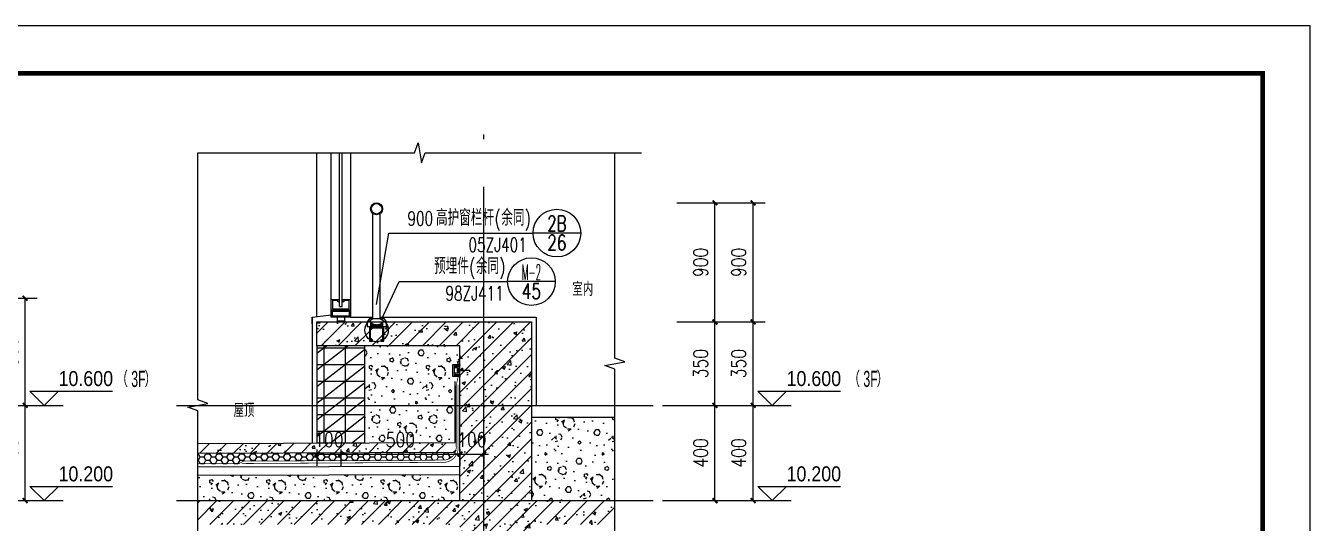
# Model space of a CAD drawing. Extents: x 718358 to 1668613, y -348838 to -159582.
# Drawn here: x 897117 to 902508, y -339047 to -336958 of the extents above; entities that cross this region are included whole.
import ezdxf
from ezdxf.enums import TextEntityAlignment as Align

# ---------------------------------------------------------------- set-up
doc = ezdxf.new("R2010")
doc.units = 0
doc.header["$LTSCALE"] = 1000
doc.linetypes.add('DASH', pattern=[0.35, 0.25, -0.1])
doc.linetypes.add('DOTE', pattern=[2.42, 2, -0.2, 0.02, -0.2])
for name, color, linetype in [('建-可见线', 7, 'Continuous'), ('建-图例填充', 251, 'Continuous'), ('建-图框', 4, 'Continuous'), ('建-墙体', 2, 'Continuous'), ('建-尺寸', 73, 'Continuous'), ('建-房间名', 7, 'Continuous'), ('建-柱子', 6, 'Continuous'), ('建-标高', 3, 'Continuous'), ('建-楼梯-护栏', 163, 'Continuous'), ('建-符号', 3, 'Continuous'), ('建-符号说明', 7, 'Continuous'), ('建-索引', 3, 'Continuous'), ('建-轮廓线', 7, 'Continuous'), ('建-轴标', 3, 'Continuous'), ('建-轴网', 14, 'DOTE'), ('建-门窗剖', 4, 'Continuous'), ('立面中线', 7, 'Continuous')]:
    doc.layers.add(name, color=color, linetype=linetype)
doc.styles.add('_TCH_DIM', font='gt单线西文.shx', dxfattribs={"width": 0.8, "bigfont": 'gt单线中文.shx'})
doc.styles.add('_TCH_LABEL', font='COMPLEX', dxfattribs={"bigfont": 'GBCBIG'})
doc.styles.add('_TCH_SPACE', font='gt单线西文.shx', dxfattribs={"width": 0.8, "height": 5, "bigfont": 'gt单线中文.shx'})
doc.styles.add('DIM_FONT', font='SIMPLEX.shx', dxfattribs={"width": 0.8, "bigfont": 'GBCBIG.shx'})
doc.dimstyles.new('DIMN20', dxfattribs={"dimscale": 0.2, "dimtxt": 300, "dimasz": 100, "dimexe": 250, "dimexo": 300, "dimgap": 150, "dimtad": 1, "dimdec": 0, "dimzin": 0, "dimdsep": 46, "dimtxsty": 'DIM_FONT', "dimblk": 'ARCHTICK', "dimcen": 0.09, "dimdle": 1, "dimclrt": 7, "dimazin": 2, "dimtfac": 1, "dimtdec": 0, "dimtix": 1, "dimtmove": 2, "dimatfit": 3, "dimldrblk": 'ARCHTICK', "dimfxl": 1, "dimtolj": 1, "dimtzin": 0, "dimarcsym": 0})

# ---------------------------------------------------------------- blocks, each defined once
blk = doc.blocks.new('A$C7DA27D25')
for p, q in [((25, 95), (25, 535)), ((55, 95), (55, 535)), ((10, 95), (0, 80)), ((0, 80), (0, 60)), ((0, 80), (80, 80)), ((80, 60), (0, 60)), ((10, 95), (70, 95)), ((15, 80), (15, 60)), ((15, 75), (15, 70)), ((15, 65), (15, 60)), ((20, 76.1), (20, 60)), ((25, 73.2), (25, 60)), ((30, 71.3), (30, 60)), ((35, 70.2), (35, 60)), ((40, 69.9), (40, 60)), ((45, 70.2), (45, 60)), ((50, 71.3), (50, 60)), ((55, 73.2), (55, 60)), ((60, 76.1), (60, 60)), ((65, 80), (65, 60)), ((65, 75), (65, 70)), ((65, 65), (65, 60)), ((70, 95), (80, 80)), ((80, 80), (80, 60))]:
    blk.add_line(p, q)
blk.add_lwpolyline([(57.5, 0), (70, 0), (70, 60), (10, 60), (10, 0), (22.5, 0), (22.5, 5), (15, 5), (15, 55), (65, 55), (65, 5), (57.5, 5)], close=True)
for radius in [25, 22]:
    blk.add_circle((40, 555), radius)
blk = doc.blocks.new('A$C1EB8728C')
at = {"ltscale": 0.0001}
for p in [(52.1, 27.8), (52.1, 24.2)]:
    blk.add_line(p, (0, 26), dxfattribs=at)
for p, q in [((71.6, 50), (41.7, 50)), ((41.7, 50), (41.7, 45)), ((41.7, 45), (66.6, 45)), ((41.7, 5), (41.7, 0)), ((66.6, 5), (41.7, 5)), ((41.7, 0), (71.6, 0)), ((42.1, 36.6), (42.1, 41.6)), ((42.1, 41.6), (63.8, 41.6)), ((42.3, 36.6), (42.1, 36.6)), ((42.1, 8), (42.1, 13)), ((42.1, 13), (42.3, 13)), ((63.8, 8), (42.1, 8)), ((45.3, 16), (45.3, 33.6)), ((50.3, 31.6), (50.3, 18)), ((52.1, 32.1), (53.8, 32.1)), ((52.1, 20), (52.1, 32.1)), ((53.8, 20), (52.1, 20)), ((53.8, 32.1), (53.8, 20)), ((63.8, 36.6), (55.3, 36.6)), ((55.3, 13), (63.8, 13)), ((63.8, 41.6), (63.8, 36.6)), ((63.8, 13), (63.8, 8)), ((66.6, 45), (66.6, 5)), ((71.6, 0), (71.6, 50))]:
    blk.add_line(p, q)
for centre, radius, start, end in [((42.3, 33.6), 3, 0, 90), ((42.3, 16), 3, 270, 0), ((55.3, 31.6), 5, 90, 180), ((55.3, 18), 5, 180, 270)]:
    blk.add_arc(centre, radius, start, end)
blk = doc.blocks.new('_ArchTick')
at = {"color": 0, "linetype": 'ByBlock', "const_width": 0.4}
blk.add_lwpolyline([(-0.5, -0.5), (0.5, 0.5)], dxfattribs=at)
blk = doc.blocks.new('*D2766')
at = {"layer": 'Defpoints', "color": 0, "transparency": 16777216}
for p in [(896734.9, -338101.4), (897114.9, -338101.4), (896734.9, -338551.4)]:
    blk.add_point(p, dxfattribs=at)
at = {"layer": '建-轴标', "color": 0, "lineweight": -2, "transparency": 16777216}
for p, q in [((896794.9, -338101.4), (897164.9, -338101.4)), ((897114.9, -338551.6), (897114.9, -338101.2)), ((896794.9, -338551.4), (897164.9, -338551.4))]:
    blk.add_line(p, q, dxfattribs=at)
at = {"layer": '建-轴标', "color": 0, "lineweight": -2, "transparency": 16777216, "xscale": 20, "yscale": 20, "zscale": 20}
for p, rotation in [((897114.9, -338101.4), 90), ((897114.9, -338551.4), 270)]:
    blk.add_blockref('_ArchTick', p, dxfattribs=dict(at, rotation=rotation))
at = {"layer": '建-轴标', "color": 7, "transparency": 16777216, "insert": (897054.9, -338326.4), "char_height": 60, "attachment_point": 5, "rotation": 90, "style": 'DIM_FONT'}
blk.add_mtext('\\A1;900', dxfattribs=at)
blk = doc.blocks.new('*D2767')
at = {"layer": 'Defpoints', "color": 0, "transparency": 16777216}
for p in [(896734.9, -338551.4), (897114.9, -338551.4), (896734.9, -338951.4)]:
    blk.add_point(p, dxfattribs=at)
at = {"layer": '建-轴标', "color": 0, "lineweight": -2, "transparency": 16777216}
for p, q in [((896794.9, -338551.4), (897164.9, -338551.4)), ((897114.9, -338951.6), (897114.9, -338551.2)), ((896794.9, -338951.4), (897164.9, -338951.4))]:
    blk.add_line(p, q, dxfattribs=at)
at = {"layer": '建-轴标', "color": 0, "lineweight": -2, "transparency": 16777216, "xscale": 20, "yscale": 20, "zscale": 20}
for p, rotation in [((897114.9, -338551.4), 90), ((897114.9, -338951.4), 270)]:
    blk.add_blockref('_ArchTick', p, dxfattribs=dict(at, rotation=rotation))
at = {"layer": '建-轴标', "color": 7, "transparency": 16777216, "insert": (897054.9, -338751.4), "char_height": 60, "attachment_point": 5, "rotation": 90, "style": 'DIM_FONT'}
blk.add_mtext('\\A1;400', dxfattribs=at)
blk = doc.blocks.new('*D2792')
at = {"layer": 'Defpoints', "color": 0, "transparency": 16777216}
for p in [(899789.7, -337701.4), (900169.7, -337701.4), (899789.7, -338201.4)]:
    blk.add_point(p, dxfattribs=at)
at = {"layer": '建-轴标', "color": 0, "lineweight": -2, "transparency": 16777216}
for p, q in [((899849.7, -337701.4), (900219.7, -337701.4)), ((900169.7, -338201.6), (900169.7, -337701.2)), ((899849.7, -338201.4), (900219.7, -338201.4))]:
    blk.add_line(p, q, dxfattribs=at)
at = {"layer": '建-轴标', "color": 0, "lineweight": -2, "transparency": 16777216, "xscale": 20, "yscale": 20, "zscale": 20}
for p, rotation in [((900169.7, -337701.4), 90), ((900169.7, -338201.4), 270)]:
    blk.add_blockref('_ArchTick', p, dxfattribs=dict(at, rotation=rotation))
at = {"layer": '建-轴标', "color": 7, "transparency": 16777216, "insert": (900109.7, -337951.4), "char_height": 60, "attachment_point": 5, "rotation": 90, "style": 'DIM_FONT'}
blk.add_mtext('\\A1;900', dxfattribs=at)
blk = doc.blocks.new('*D2793')
at = {"layer": 'Defpoints', "color": 0, "transparency": 16777216}
for p in [(899789.7, -338201.4), (900169.7, -338201.4), (899789.7, -338551.4)]:
    blk.add_point(p, dxfattribs=at)
at = {"layer": '建-轴标', "color": 0, "lineweight": -2, "transparency": 16777216}
for p, q in [((899849.7, -338201.4), (900219.7, -338201.4)), ((900169.7, -338551.6), (900169.7, -338201.2)), ((899849.7, -338551.4), (900219.7, -338551.4))]:
    blk.add_line(p, q, dxfattribs=at)
at = {"layer": '建-轴标', "color": 0, "lineweight": -2, "transparency": 16777216, "xscale": 20, "yscale": 20, "zscale": 20}
for p, rotation in [((900169.7, -338201.4), 90), ((900169.7, -338551.4), 270)]:
    blk.add_blockref('_ArchTick', p, dxfattribs=dict(at, rotation=rotation))
at = {"layer": '建-轴标', "color": 7, "transparency": 16777216, "insert": (900109.7, -338376.4), "char_height": 60, "attachment_point": 5, "rotation": 90, "style": 'DIM_FONT'}
blk.add_mtext('\\A1;350', dxfattribs=at)
blk = doc.blocks.new('*D2794')
at = {"layer": 'Defpoints', "color": 0, "transparency": 16777216}
for p in [(899789.7, -338551.4), (900169.7, -338551.4), (899789.7, -338951.4)]:
    blk.add_point(p, dxfattribs=at)
at = {"layer": '建-轴标', "color": 0, "lineweight": -2, "transparency": 16777216}
for p, q in [((899849.7, -338551.4), (900219.7, -338551.4)), ((900169.7, -338951.6), (900169.7, -338551.2)), ((899849.7, -338951.4), (900219.7, -338951.4))]:
    blk.add_line(p, q, dxfattribs=at)
at = {"layer": '建-轴标', "color": 0, "lineweight": -2, "transparency": 16777216, "xscale": 20, "yscale": 20, "zscale": 20}
for p, rotation in [((900169.7, -338551.4), 90), ((900169.7, -338951.4), 270)]:
    blk.add_blockref('_ArchTick', p, dxfattribs=dict(at, rotation=rotation))
at = {"layer": '建-轴标', "color": 7, "transparency": 16777216, "insert": (900109.7, -338751.4), "char_height": 60, "attachment_point": 5, "rotation": 90, "style": 'DIM_FONT'}
blk.add_mtext('\\A1;400', dxfattribs=at)
blk = doc.blocks.new('*D2795')
at = {"layer": 'Defpoints', "color": 0, "transparency": 16777216}
for p in [(899789.7, -337701.4), (900009.7, -337701.4), (899789.7, -338201.4)]:
    blk.add_point(p, dxfattribs=at)
at = {"layer": '建-尺寸', "color": 0, "lineweight": -2, "transparency": 16777216}
for p, q in [((899849.7, -337701.4), (900059.7, -337701.4)), ((900009.7, -338201.6), (900009.7, -337701.2)), ((899849.7, -338201.4), (900059.7, -338201.4))]:
    blk.add_line(p, q, dxfattribs=at)
at = {"layer": '建-尺寸', "color": 0, "lineweight": -2, "transparency": 16777216, "xscale": 20, "yscale": 20, "zscale": 20}
for p, rotation in [((900009.7, -337701.4), 90), ((900009.7, -338201.4), 270)]:
    blk.add_blockref('_ArchTick', p, dxfattribs=dict(at, rotation=rotation))
at = {"layer": '建-尺寸', "color": 7, "transparency": 16777216, "insert": (899949.7, -337951.4), "char_height": 60, "attachment_point": 5, "rotation": 90, "style": 'DIM_FONT'}
blk.add_mtext('\\A1;900', dxfattribs=at)
blk = doc.blocks.new('*D2796')
at = {"layer": 'Defpoints', "color": 0, "transparency": 16777216}
for p in [(899789.7, -338201.4), (900009.7, -338201.4), (899789.7, -338551.4)]:
    blk.add_point(p, dxfattribs=at)
at = {"layer": '建-尺寸', "color": 0, "lineweight": -2, "transparency": 16777216}
for p, q in [((899849.7, -338201.4), (900059.7, -338201.4)), ((900009.7, -338551.6), (900009.7, -338201.2)), ((899849.7, -338551.4), (900059.7, -338551.4))]:
    blk.add_line(p, q, dxfattribs=at)
at = {"layer": '建-尺寸', "color": 0, "lineweight": -2, "transparency": 16777216, "xscale": 20, "yscale": 20, "zscale": 20}
for p, rotation in [((900009.7, -338201.4), 90), ((900009.7, -338551.4), 270)]:
    blk.add_blockref('_ArchTick', p, dxfattribs=dict(at, rotation=rotation))
at = {"layer": '建-尺寸', "color": 7, "transparency": 16777216, "insert": (899949.7, -338376.4), "char_height": 60, "attachment_point": 5, "rotation": 90, "style": 'DIM_FONT'}
blk.add_mtext('\\A1;350', dxfattribs=at)
blk = doc.blocks.new('*D2797')
at = {"layer": 'Defpoints', "color": 0, "transparency": 16777216}
for p in [(899789.7, -338551.4), (900009.7, -338551.4), (899789.7, -338951.4)]:
    blk.add_point(p, dxfattribs=at)
at = {"layer": '建-尺寸', "color": 0, "lineweight": -2, "transparency": 16777216}
for p, q in [((899849.7, -338551.4), (900059.7, -338551.4)), ((900009.7, -338951.6), (900009.7, -338551.2)), ((899849.7, -338951.4), (900059.7, -338951.4))]:
    blk.add_line(p, q, dxfattribs=at)
at = {"layer": '建-尺寸', "color": 0, "lineweight": -2, "transparency": 16777216, "xscale": 20, "yscale": 20, "zscale": 20}
for p, rotation in [((900009.7, -338551.4), 90), ((900009.7, -338951.4), 270)]:
    blk.add_blockref('_ArchTick', p, dxfattribs=dict(at, rotation=rotation))
at = {"layer": '建-尺寸', "color": 7, "transparency": 16777216, "insert": (899949.7, -338751.4), "char_height": 60, "attachment_point": 5, "rotation": 90, "style": 'DIM_FONT'}
blk.add_mtext('\\A1;400', dxfattribs=at)
blk = doc.blocks.new('*D2947')
at = {"layer": 'Defpoints', "color": 0, "transparency": 16777216}
for p in [(898339.7, -338676.5), (898439.7, -338676.5), (898439.7, -338755.8)]:
    blk.add_point(p, dxfattribs=at)
at = {"layer": '建-尺寸', "color": 0, "lineweight": -2, "transparency": 16777216}
for p, q in [((898339.7, -338736.5), (898339.7, -338805.8)), ((898439.7, -338736.5), (898439.7, -338805.8)), ((898339.7, -338755.8), (898319.7, -338755.8)), ((898339.7, -338755.8), (898439.7, -338755.8)), ((898439.7, -338755.8), (898459.7, -338755.8))]:
    blk.add_line(p, q, dxfattribs=at)
at = {"layer": '建-尺寸', "color": 0, "lineweight": -2, "transparency": 16777216, "xscale": 20, "yscale": 20, "zscale": 20}
blk.add_blockref('_ArchTick', (898339.7, -338755.8), dxfattribs=at)
at = {"layer": '建-尺寸', "color": 0, "lineweight": -2, "transparency": 16777216, "xscale": 20, "yscale": 20, "zscale": 20, "rotation": 180}
blk.add_blockref('_ArchTick', (898439.7, -338755.8), dxfattribs=at)
at = {"layer": '建-尺寸', "color": 7, "transparency": 16777216, "insert": (898389.7, -338695.8), "char_height": 60, "attachment_point": 5, "style": 'DIM_FONT'}
blk.add_mtext('\\A1;100', dxfattribs=at)
blk = doc.blocks.new('*D2948')
at = {"layer": 'Defpoints', "color": 0, "transparency": 16777216}
for p in [(898439.7, -338676.5), (898939.7, -338676.5), (898939.7, -338755.8)]:
    blk.add_point(p, dxfattribs=at)
at = {"layer": '建-尺寸', "color": 0, "lineweight": -2, "transparency": 16777216}
for p, q in [((898439.7, -338736.5), (898439.7, -338805.8)), ((898939.7, -338736.5), (898939.7, -338805.8)), ((898439.5, -338755.8), (898939.9, -338755.8))]:
    blk.add_line(p, q, dxfattribs=at)
at = {"layer": '建-尺寸', "color": 0, "lineweight": -2, "transparency": 16777216, "xscale": 20, "yscale": 20, "zscale": 20, "rotation": 180}
blk.add_blockref('_ArchTick', (898439.7, -338755.8), dxfattribs=at)
at = {"layer": '建-尺寸', "color": 0, "lineweight": -2, "transparency": 16777216, "xscale": 20, "yscale": 20, "zscale": 20}
blk.add_blockref('_ArchTick', (898939.7, -338755.8), dxfattribs=at)
at = {"layer": '建-尺寸', "color": 7, "transparency": 16777216, "insert": (898689.7, -338695.8), "char_height": 60, "attachment_point": 5, "style": 'DIM_FONT'}
blk.add_mtext('\\A1;500', dxfattribs=at)
blk = doc.blocks.new('*D2949')
at = {"layer": 'Defpoints', "color": 0, "transparency": 16777216}
for p in [(898939.7, -338676.5), (899039.7, -338676.5), (899039.7, -338755.8)]:
    blk.add_point(p, dxfattribs=at)
at = {"layer": '建-尺寸', "color": 0, "lineweight": -2, "transparency": 16777216}
for p, q in [((898939.7, -338736.5), (898939.7, -338805.8)), ((899039.7, -338736.5), (899039.7, -338805.8)), ((898939.7, -338755.8), (898919.7, -338755.8)), ((898939.7, -338755.8), (899039.7, -338755.8)), ((899039.7, -338755.8), (899059.7, -338755.8))]:
    blk.add_line(p, q, dxfattribs=at)
at = {"layer": '建-尺寸', "color": 0, "lineweight": -2, "transparency": 16777216, "xscale": 20, "yscale": 20, "zscale": 20}
blk.add_blockref('_ArchTick', (898939.7, -338755.8), dxfattribs=at)
at = {"layer": '建-尺寸', "color": 0, "lineweight": -2, "transparency": 16777216, "xscale": 20, "yscale": 20, "zscale": 20, "rotation": 180}
blk.add_blockref('_ArchTick', (899039.7, -338755.8), dxfattribs=at)
at = {"layer": '建-尺寸', "color": 7, "transparency": 16777216, "insert": (898989.7, -338695.8), "char_height": 60, "attachment_point": 5, "style": 'DIM_FONT'}
blk.add_mtext('\\A1;100', dxfattribs=at)

msp = doc.modelspace()

# ---------------------------------------------------------------- hatches: boundary and pattern name
at = {"layer": '建-图例填充'}
h = msp.add_hatch(dxfattribs=at)
h.set_pattern_fill('钢筋混凝土', color=256, scale=20, style=0)
h.set_pattern_definition([(45, (0, 0), (-35.355339, 35.355339), []), (50, (0, 0), (143.452037, -12.550427), [15, -165]), (355, (0, 0), (-27.750267, 150.438427), [12, -132]), (100.4514, (11.95, -1.05), (115.701876, 137.887908), [12.748038, -140.228422]), (46.1842, (0, 40), (213.44821, -33.103803), [22.5, -247.5]), (96.6356, (17.79, 37.24), (186.93254, 194.823574), [19.12206, -210.3426]), (351.1842, (0, 40), (186.93239, 194.82372), [18, -198]), (21, (20, 30), (119.38141, -80.523778), [15, -165]), (326, (20, 30), (48.663066, 145.03001), [12, -132]), (71.4514, (29.95, 23.29), (168.044526, 64.5061), [12.748038, -140.228422]), (37.5, (0, 0), (2.431971, 66.5787708), [0, -130.4, 0, -134, 0, -132.5]), (7.5, (0, 0), (52.6139075, 78.8823424), [0, -76.4, 0, -127.4, 0, -50.5]), (327.5, (-44.6, 0), (106.7644872, -4.5109743), [0, -50, 0, -156, 0, -207]), (317.5, (-64.6, 0), (116.637234, 20.0209965), [0, -65, 0, -103.6, 0, -147])])
h.paths.add_polyline_path([(899239.7, -338201.4), (898629.7, -338201.4), (898629.7, -338221.4), (898619.7, -338221.4), (898619.7, -338281.4), (898607.2, -338281.4), (898607.2, -338276.4), (898614.7, -338276.4), (898614.7, -338226.4), (898564.7, -338226.4), (898564.7, -338276.4), (898572.2, -338276.4), (898572.2, -338281.4), (898559.7, -338281.4), (898559.7, -338221.4), (898549.7, -338221.4), (898549.7, -338201.4), (898539.7, -338201.4), (898339.7, -338201.4), (898339.7, -338260.6), (898381.4, -338262), (898339.7, -338263.5), (898339.7, -338301.4), (898439.7, -338301.4), (898939.7, -338301.4), (898939.7, -338951.4), (897839.7, -338951.4), (897839.7, -339051.4), (898939.7, -339051.4), (898939.7, -339551.4), (899239.7, -339551.4), (899239.7, -339051.4), (899589.7, -339051.4), (899589.7, -338951.4), (899239.7, -338951.4)])
h = msp.add_hatch(dxfattribs=at)
h.set_pattern_fill('空心砖', color=256, scale=20, style=0)
h.set_pattern_definition([(0, (0, 0), (0, 70), []), (37.875, (80, 0), (-33.9230555, 43.6153314), []), (90, (80, 0), (-90, 6e-15), [])])
h.paths.add_polyline_path([(898539.7, -338551.4), (898539.7, -338301.4), (898339.7, -338301.4), (898339.7, -338551.4)])
h.paths.add_polyline_path([(898339.7, -338551.4), (898339.7, -338709.6), (898431.7, -338709.6), (898539.7, -338709.3), (898539.7, -338551.4)])
h = msp.add_hatch(dxfattribs=at)
h.set_pattern_fill('加气混凝土', color=256, scale=20, style=0)
h.set_pattern_definition([(0, (70.8, -73.2), (120, 240), [0, -240]), (0, (-69.6, -105.6), (120, 240), [0, -240]), (0, (8.4, -108), (120, 240), [0, -240]), (0, (93.6, -37.2), (120, 240), [0, -240]), (0, (-6, -120), (120, 240), [0, -240]), (0, (117.6, 114), (120, 240), [0, -240]), (0, (44.4, 94.8), (120, 240), [0, -240]), (0, (82.8, 64.8), (120, 240), [0, -240]), (0, (-112.8, 60), (120, 240), [0, -240]), (0, (4.8, 49.2), (120, 240), [0, -240]), (0, (-40.8, -12), (120, 240), [0, -240]), (0, (-38.4, -102), (120, 240), [0, -240]), (0, (51.6, -111.6), (120, 240), [0, -240]), (0, (117.6, -6), (120, 240), [0, -240]), (0, (-106.8, -43.2), (120, 240), [0, -240]), (0, (-86.4, -2.4), (120, 240), [0, -240]), (0, (7.2, -19.2), (120, 240), [0, -240]), (0, (-26.4, -54), (120, 240), [0, -240]), (0, (-45.6, 25.2), (120, 240), [0, -240]), (0, (-15.6, 115.2), (120, 240), [0, -240]), (0, (-97.2, -93.6), (120, 240), [0, -240]), (0, (34.8, 66), (120, 240), [0, -240]), (0, (-76.8, 69.6), (120, 240), [0, -240]), (0, (-96, 100.8), (120, 240), [0, -240]), (130.601294, (102.857, 38.857), (-599.99999337, 720.00000315), [10.53662, -4414.8444]), (18.434949, (85.714, 43.43), (599.9999978, 239.9999982), [10.842096, -1507.05116]), (90, (85.71, 33.14), (120, 240), [10.285714, -469.71426]), (161.565051, (96, 29.714), (-600.000003, 239.9999821), [10.842096, -1507.05116]), (53.1301023, (96, 29.714), (120.0000002, 240), [11.42857, -1188.5714]), (135, (105.14, -92.57), (-120.0000145, 239.999984), [9.697464, -669.12504]), (45, (91.43, -92.57), (119.999999, 239.999999), [9.697464, -669.12504]), (135, (98.286, -99.43), (-120.0000145, 239.999984), [9.697464, -669.12504]), (45, (98.286, -99.43), (119.999999, 239.999999), [9.697464, -669.12504]), (116.56505, (-10.29, 68.57), (-2e-05, 479.999987), [12.77753, -255.5506]), (180, (-16, 80), (-120, 240), [13.714286, -226.2857]), (63.43495, (-35.43, 68.57), (1e-06, 480), [12.77753, -255.5506]), (116.56505, (-29.71, 57.14), (-2e-05, 479.999987), [12.77753, -255.5506]), (0, (-29.71, 57.14), (120, 240), [13.714286, -226.2857]), (63.43495, (-16, 57.14), (1e-06, 480), [12.77753, -255.5506]), (107.102728, (80, -12.571), (-359.99998624, 1200.00000194), [15.54454, -6513.161]), (143.972626, (75.429, 2.286), (-2279.9999711, 1679.9999981), [15.54454, -3248.808]), (180, (62.86, 11.43), (-120, 240), [14.85714, -225.14284]), (36.0273733, (35.429, 2.286), (2279.99998315, 1679.9999819), [15.54454, -3248.808]), (71.565051, (30.857, -11.43), (360.0000018, 1199.999998), [14.456126, -1503.43712]), (107.102728, (35.429, -26.286), (-359.99998624, 1200.00000194), [15.54454, -6513.161]), (143.972626, (48, -35.429), (-2279.9999711, 1679.9999981), [15.54454, -3248.808]), (0, (48, -35.43), (120, 240), [14.85714, -225.14284]), (36.0273733, (62.857, -35.429), (2279.99998315, 1679.9999819), [15.54454, -3248.808]), (71.565051, (75.43, -26.286), (360.0000018, 1199.999998), [14.456126, -1503.43712]), (150.255118, (82.286, 99.43), (-360.00000085, 239.999997), [9.21401, -1925.72784]), (90, (74.29, 94.86), (120, 240), [9.14286, -470.8571]), (29.7448813, (74.286, 94.857), (360.0000002, 239.9999989), [9.21401, -1925.72784]), (116.56505, (26.29, -70.86), (-2e-05, 479.999987), [12.77753, -255.5506]), (168.690067, (20.571, -59.429), (-1080.0000008, 239.999994), [11.6549, -2435.8742]), (41.1859251, (0, -65.143), (2999.99998182, 2639.99997692), [12.14874, -5090.3208]), (90, (0, -76.57), (120, 240), [11.42857, -468.5714]), (138.814074, (9.143, -84.571), (-2999.99994668, 2640.00001681), [12.14874, -5090.3208]), (16.6992442, (9.143, -84.571), (3959.9999702, 1199.99998743), [11.93178, -4999.415]), (60.9453959, (20.571, -81.143), (119.99999968, 239.99999788), [11.766434, -4930.1358]), (109.983106, (-74.286, 29.714), (-600.00000226, 1679.99999555), [13.3768, -5604.879]), (155.556045, (-78.857, 42.286), (-1560.00000595, 719.99998504), [13.809194, -5786.0526]), (24.4439547, (-104, 42.286), (1560.00000078, 719.99999654), [13.809194, -5786.0526]), (70.0168934, (-108.571, 29.714), (600.00000181, 1679.99999583), [13.3768, -5604.879]), (109.983106, (-104, 17.143), (-600.00000226, 1679.99999555), [13.3768, -5604.879]), (160.016893, (-91.429, 12.571), (-600.00000035, 239.99998907), [13.3768, -2795.751]), (19.9831065, (-91.429, 12.571), (599.9999967, 239.9999996), [13.3768, -2795.751]), (70.0168934, (-78.857, 17.143), (600.00000181, 1679.99999583), [13.3768, -5604.879]), (122.005383, (14.857, 8), (-120.0000161, 239.99998775), [10.78169, -2253.3736]), (18.434949, (-1.143, 13.714), (599.9999978, 239.9999982), [10.842096, -1507.05116]), (90, (-1.14, 3.43), (120, 240), [10.285714, -469.71426]), (161.565051, (9.143, 0), (-600.000003, 239.9999821), [10.842096, -1507.05116]), (54.4623222, (9.143, 0), (839.99999878, 1199.9999982), [9.83123, -4119.2846]), (116.56505, (-54.86, -50.29), (-2e-05, 479.999987), [12.77753, -255.5506]), (180, (-60.57, -38.86), (-120, 240), [12.57143, -227.42856]), (59.0362434, (-80, -50.286), (120.0000004, 239.99999884), [13.32789, -2785.5288]), (120.963756, (-73.143, -61.714), (-120.0000164, 239.999989), [13.32789, -2785.5288]), (0, (-73.14, -61.71), (120, 240), [12.57143, -227.42856]), (63.43495, (-60.57, -61.71), (1e-06, 480), [12.77753, -255.5506])])
h.paths.add_polyline_path([(898923.7, -338551.4), (898923.7, -338469), (898931.7, -338432.5), (898931.7, -338429.6), (898909.8, -338429.6), (898909.8, -338379.6), (898939.7, -338379.6), (898939.7, -338301.4), (898539.7, -338301.4), (898539.7, -338551.4)])
h.paths.add_polyline_path([(898919.7, -338708), (898919.7, -338551.4), (898539.7, -338551.4), (898539.7, -338709.3)])
h = msp.add_hatch(dxfattribs=at)
h.set_pattern_fill('钢筋混凝土', color=256, scale=20, style=0)
h.set_pattern_definition([(45, (5810.22, 3e-09), (-35.355339, 35.355339), []), (50, (5810.22, 3e-09), (143.452037, -12.550427), [15, -165]), (355, (5810.22, 3e-09), (-27.750267, 150.438427), [12, -132]), (100.4514, (5822.18, -1.05), (115.701876, 137.887908), [12.748038, -140.228422]), (46.1842, (5810.22, 40), (213.44821, -33.103803), [22.5, -247.5]), (96.6356, (5828, 37.24), (186.93254, 194.823574), [19.12206, -210.3426]), (351.1842, (5810.22, 40), (186.93239, 194.82372), [18, -198]), (21, (5830.22, 30), (119.38141, -80.523778), [15, -165]), (326, (5830.22, 30), (48.663066, 145.03001), [12, -132]), (71.4514, (5840.17, 23.29), (168.044526, 64.5061), [12.748038, -140.228422]), (37.5, (5810.22, 3e-09), (2.431971, 66.5787708), [0, -130.4, 0, -134, 0, -132.5]), (7.5, (5810.22, 3e-09), (52.6139075, 78.8823424), [0, -76.4, 0, -127.4, 0, -50.5]), (327.5, (5765.62, 3e-09), (106.7644872, -4.5109743), [0, -50, 0, -156, 0, -207]), (317.5, (5745.62, 3e-09), (116.637234, 20.0209965), [0, -65, 0, -103.6, 0, -147])])
h.paths.add_polyline_path([(897831.7, -338711.6), (897831.7, -338751.6), (898920.1, -338748.1, 0.122557), (898923.7, -338722.5), (898923.7, -338577.5), (898927.7, -338559.6), (898919.7, -338559.6), (898919.7, -338708), (898531.7, -338709.3), (898531.7, -338709.6), (898431.7, -338709.6)])
h = msp.add_hatch(dxfattribs=at)
h.set_pattern_fill('加气混凝土', color=256, scale=20, style=0)
h.set_pattern_definition([(0, (-37426.8, 45551.61), (120, 240), [0, -240]), (0, (-37567.2, 45519.21), (120, 240), [0, -240]), (0, (-37489.2, 45516.81), (120, 240), [0, -240]), (0, (-37404, 45587.61), (120, 240), [0, -240]), (0, (-37503.6, 45504.81), (120, 240), [0, -240]), (0, (-37380, 45738.81), (120, 240), [0, -240]), (0, (-37453.2, 45719.61), (120, 240), [0, -240]), (0, (-37414.8, 45689.61), (120, 240), [0, -240]), (0, (-37610.4, 45684.81), (120, 240), [0, -240]), (0, (-37492.8, 45674.01), (120, 240), [0, -240]), (0, (-37538.4, 45612.81), (120, 240), [0, -240]), (0, (-37536, 45522.81), (120, 240), [0, -240]), (0, (-37446, 45513.21), (120, 240), [0, -240]), (0, (-37380, 45618.81), (120, 240), [0, -240]), (0, (-37604.4, 45581.61), (120, 240), [0, -240]), (0, (-37584, 45622.41), (120, 240), [0, -240]), (0, (-37490.4, 45605.61), (120, 240), [0, -240]), (0, (-37524, 45570.81), (120, 240), [0, -240]), (0, (-37543.2, 45650.01), (120, 240), [0, -240]), (0, (-37513.2, 45740.01), (120, 240), [0, -240]), (0, (-37594.8, 45531.21), (120, 240), [0, -240]), (0, (-37462.8, 45690.81), (120, 240), [0, -240]), (0, (-37574.4, 45694.41), (120, 240), [0, -240]), (0, (-37593.6, 45725.61), (120, 240), [0, -240]), (130.601294, (-37394.753, 45663.671), (-599.99999337, 720.00000315), [10.53662, -4414.8444]), (18.434949, (-37411.896, 45668.242), (599.9999978, 239.9999982), [10.842096, -1507.05116]), (90, (-37411.9, 45657.96), (120, 240), [10.285714, -469.71426]), (161.565051, (-37401.61, 45654.53), (-600.000003, 239.9999821), [10.842096, -1507.05116]), (53.1301023, (-37401.61, 45654.53), (120.0000002, 240), [11.42857, -1188.5714]), (135, (-37392.47, 45532.24), (-120.0000145, 239.999984), [9.697464, -669.12504]), (45, (-37406.18, 45532.24), (119.999999, 239.999999), [9.697464, -669.12504]), (135, (-37399.325, 45525.385), (-120.0000145, 239.999984), [9.697464, -669.12504]), (45, (-37399.325, 45525.385), (119.999999, 239.999999), [9.697464, -669.12504]), (116.56505, (-37507.9, 45693.39), (-2e-05, 479.999987), [12.77753, -255.5506]), (180, (-37513.6, 45704.81), (-120, 240), [13.714286, -226.2857]), (63.43495, (-37533.04, 45693.39), (1e-06, 479.999998), [12.77753, -255.5506]), (116.56505, (-37527.32, 45681.96), (-2e-05, 479.999987), [12.77753, -255.5506]), (0, (-37527.32, 45681.96), (120, 240), [13.714286, -226.2857]), (63.43495, (-37513.6, 45681.96), (1e-06, 479.999998), [12.77753, -255.5506]), (107.102728, (-37417.61, 45612.2425), (-359.99998624, 1200.000001936), [15.54454, -6513.161]), (143.972626, (-37422.182, 45627.1), (-2279.9999711, 1679.9999981), [15.54454, -3248.808]), (180, (-37434.75, 45636.24), (-120, 240), [14.85714, -225.14284]), (36.0273733, (-37462.182, 45627.1), (2279.99998315, 1679.9999819), [15.54454, -3248.808]), (71.565051, (-37466.753, 45613.385), (360.0000018, 1199.999998), [14.456126, -1503.43712]), (107.102728, (-37462.182, 45598.528), (-359.99998624, 1200.000001936), [15.54454, -6513.161]), (143.972626, (-37449.61, 45589.385), (-2279.9999711, 1679.9999981), [15.54454, -3248.808]), (0, (-37449.6, 45589.39), (120, 240), [14.85714, -225.14284]), (36.0273733, (-37434.753, 45589.385), (2279.99998315, 1679.9999819), [15.54454, -3248.808]), (71.565051, (-37422.18, 45598.53), (360.0000018, 1199.999998), [14.456126, -1503.43712]), (150.255118, (-37415.325, 45724.242), (-360.00000085, 239.999997), [9.21401, -1925.72784]), (90, (-37423.32, 45719.67), (120, 240), [9.14286, -470.8571]), (29.7448813, (-37423.325, 45719.67), (360.0000002, 239.9999989), [9.21401, -1925.72784]), (116.56505, (-37471.32, 45553.96), (-2e-05, 479.999987), [12.77753, -255.5506]), (168.690067, (-37477.04, 45565.385), (-1080.0000008, 239.999994), [11.6549, -2435.8742]), (41.1859251, (-37497.61, 45559.671), (2999.99998182, 2639.99997692), [12.14874, -5090.3208]), (90, (-37497.61, 45548.24), (120, 240), [11.42857, -468.5714]), (138.814074, (-37488.468, 45540.242), (-2999.99994668, 2640.00001681), [12.14874, -5090.3208]), (16.6992442, (-37488.468, 45540.242), (3959.99997021, 1199.99998743), [11.93178, -4999.415]), (60.9453959, (-37477.039, 45543.671), (119.99999968, 239.99999788), [11.766434, -4930.1358]), (109.983106, (-37571.896, 45654.528), (-600.00000226, 1679.99999555), [13.3768, -5604.879]), (155.556045, (-37576.468, 45667.1), (-1560.00000595, 719.99998504), [13.809194, -5786.0526]), (24.4439547, (-37601.61, 45667.1), (1560.00000078, 719.99999654), [13.809194, -5786.0526]), (70.0168934, (-37606.182, 45654.528), (600.00000181, 1679.99999583), [13.3768, -5604.879]), (109.983106, (-37601.61, 45641.957), (-600.00000226, 1679.99999555), [13.3768, -5604.879]), (160.016893, (-37589.039, 45637.385), (-600.00000035, 239.99998907), [13.3768, -2795.751]), (19.9831065, (-37589.039, 45637.385), (599.9999967, 239.9999996), [13.3768, -2795.751]), (70.0168934, (-37576.468, 45641.957), (600.00000181, 1679.99999583), [13.3768, -5604.879]), (122.005383, (-37482.753, 45632.814), (-120.0000161, 239.99998775), [10.78169, -2253.3736]), (18.434949, (-37498.753, 45638.53), (599.9999978, 239.9999982), [10.842096, -1507.05116]), (90, (-37498.75, 45628.24), (120, 240), [10.285714, -469.71426]), (161.565051, (-37488.468, 45624.814), (-600.000003, 239.9999821), [10.842096, -1507.05116]), (54.4623222, (-37488.468, 45624.814), (839.99999878, 1199.9999982), [9.83123, -4119.2846]), (116.56505, (-37552.47, 45574.53), (-2e-05, 479.999987), [12.77753, -255.5506]), (180, (-37558.18, 45585.96), (-120, 240), [12.57143, -227.42856]), (59.0362434, (-37577.61, 45574.528), (120.0000004, 239.99999884), [13.32789, -2785.5288]), (120.963756, (-37570.753, 45563.1), (-120.0000164, 239.99998898), [13.32789, -2785.5288]), (0, (-37570.75, 45563.1), (120, 240), [12.57143, -227.42856]), (63.43495, (-37558.18, 45563.1), (1e-06, 479.999998), [12.77753, -255.5506])])
h.paths.add_polyline_path([(899239.7, -338601.4), (899239.7, -338951.4), (899589.7, -338951.4), (899589.7, -338601.4)])
h = msp.add_hatch(dxfattribs=at)
h.set_pattern_fill('HONEY', color=256, scale=10, style=0)
h.set_pattern_definition([(0, (5810.222, 3e-09), (23.8125, 13.74815), [15.875, -31.75]), (120, (5810.222, 3e-09), (-23.81249716, 13.74815493), [15.875, -31.75]), (60, (5810.222, 3e-09), (2.84e-06, 27.49630493), [-31.75, 15.875])])
edge = h.paths.add_edge_path()
edge.add_line((897839.7, -338751.6), (897839.7, -338796.8))
edge.add_line((897839.7, -338796.8), (898011.9, -338796))
edge.add_line((898011.9, -338796), (898031.8, -338785.5))
edge.add_line((898031.8, -338785.5), (898874.9, -338781.2))
edge.add_arc((898870.7, -338728.1), 53.3, 274.5912, 337.9726)
edge.add_line((898920.1, -338748.1), (897839.7, -338751.6))
h = msp.add_hatch(dxfattribs=at)
h.set_pattern_fill('加气混凝土', color=256, scale=20, style=0)
h.set_pattern_definition([(0, (5881.02, -73.2), (120, 240), [0, -240]), (0, (5740.62, -105.6), (120, 240), [0, -240]), (0, (5818.62, -108), (120, 240), [0, -240]), (0, (5903.82, -37.2), (120, 240), [0, -240]), (0, (5804.22, -120), (120, 240), [0, -240]), (0, (5927.82, 114), (120, 240), [0, -240]), (0, (5854.62, 94.8), (120, 240), [0, -240]), (0, (5893.02, 64.8), (120, 240), [0, -240]), (0, (5697.42, 60), (120, 240), [0, -240]), (0, (5815.02, 49.2), (120, 240), [0, -240]), (0, (5769.42, -12), (120, 240), [0, -240]), (0, (5771.82, -102), (120, 240), [0, -240]), (0, (5861.82, -111.6), (120, 240), [0, -240]), (0, (5927.82, -6), (120, 240), [0, -240]), (0, (5703.42, -43.2), (120, 240), [0, -240]), (0, (5723.82, -2.4), (120, 240), [0, -240]), (0, (5817.42, -19.2), (120, 240), [0, -240]), (0, (5783.82, -54), (120, 240), [0, -240]), (0, (5764.62, 25.2), (120, 240), [0, -240]), (0, (5794.62, 115.2), (120, 240), [0, -240]), (0, (5713.02, -93.6), (120, 240), [0, -240]), (0, (5845.02, 66), (120, 240), [0, -240]), (0, (5733.42, 69.6), (120, 240), [0, -240]), (0, (5714.22, 100.8), (120, 240), [0, -240]), (130.601294, (5913.079, 38.857), (-599.99999337, 720.00000315), [10.53662, -4414.8444]), (18.434949, (5895.936, 43.43), (599.9999978, 239.9999982), [10.842096, -1507.05116]), (90, (5895.94, 33.14), (120, 240), [10.285714, -469.71426]), (161.565051, (5906.222, 29.714), (-600.000003, 239.9999821), [10.842096, -1507.05116]), (53.1301023, (5906.22, 29.714), (120.0000002, 240), [11.42857, -1188.5714]), (135, (5915.365, -92.57), (-120.0000145, 239.999984), [9.697464, -669.12504]), (45, (5901.65, -92.57), (119.999999, 239.999999), [9.697464, -669.12504]), (135, (5908.51, -99.43), (-120.0000145, 239.999984), [9.697464, -669.12504]), (45, (5908.51, -99.43), (119.999999, 239.999999), [9.697464, -669.12504]), (116.56505, (5799.94, 68.57), (-2e-05, 479.999987), [12.77753, -255.5506]), (180, (5794.22, 80), (-120, 240), [13.714286, -226.2857]), (63.43495, (5774.8, 68.57), (1e-06, 480), [12.77753, -255.5506]), (116.56505, (5780.5, 57.14), (-2e-05, 479.999987), [12.77753, -255.5506]), (0, (5780.5, 57.14), (120, 240), [13.714286, -226.2857]), (63.43495, (5794.22, 57.14), (1e-06, 480), [12.77753, -255.5506]), (107.102728, (5890.222, -12.571), (-359.99998624, 1200.00000194), [15.54454, -6513.161]), (143.972626, (5885.65, 2.286), (-2279.9999711, 1679.9999981), [15.54454, -3248.808]), (180, (5873.08, 11.43), (-120, 240), [14.85714, -225.14284]), (36.0273733, (5845.65, 2.286), (2279.99998315, 1679.9999819), [15.54454, -3248.808]), (71.565051, (5841.08, -11.43), (360.0000018, 1199.999998), [14.456126, -1503.43712]), (107.102728, (5845.651, -26.286), (-359.99998624, 1200.00000194), [15.54454, -6513.161]), (143.972626, (5858.222, -35.429), (-2279.9999711, 1679.9999981), [15.54454, -3248.808]), (0, (5858.22, -35.43), (120, 240), [14.85714, -225.14284]), (36.0273733, (5873.08, -35.429), (2279.99998315, 1679.9999819), [15.54454, -3248.808]), (71.565051, (5885.65, -26.286), (360.0000018, 1199.999998), [14.456126, -1503.43712]), (150.255118, (5892.508, 99.43), (-360.00000085, 239.999997), [9.21401, -1925.72784]), (90, (5884.51, 94.86), (120, 240), [9.14286, -470.8571]), (29.7448813, (5884.508, 94.857), (360.0000002, 239.9999989), [9.21401, -1925.72784]), (116.56505, (5836.5, -70.86), (-2e-05, 479.999987), [12.77753, -255.5506]), (168.690067, (5830.794, -59.429), (-1080.0000008, 239.999994), [11.6549, -2435.8742]), (41.1859251, (5810.222, -65.143), (2999.99998182, 2639.99997692), [12.14874, -5090.3208]), (90, (5810.22, -76.57), (120, 240), [11.42857, -468.5714]), (138.814074, (5819.365, -84.571), (-2999.99994668, 2640.00001681), [12.14874, -5090.3208]), (16.6992442, (5819.365, -84.571), (3959.9999702, 1199.99998743), [11.93178, -4999.415]), (60.9453959, (5830.794, -81.143), (119.99999968, 239.99999788), [11.766434, -4930.1358]), (109.983106, (5735.936, 29.714), (-600.00000226, 1679.99999555), [13.3768, -5604.879]), (155.556045, (5731.365, 42.286), (-1560.00000595, 719.99998504), [13.809194, -5786.0526]), (24.4439547, (5706.222, 42.286), (1560.00000078, 719.99999654), [13.809194, -5786.0526]), (70.0168934, (5701.651, 29.714), (600.00000181, 1679.99999583), [13.3768, -5604.879]), (109.983106, (5706.222, 17.143), (-600.00000226, 1679.99999555), [13.3768, -5604.879]), (160.016893, (5718.794, 12.571), (-600.00000035, 239.99998907), [13.3768, -2795.751]), (19.9831065, (5718.794, 12.571), (599.9999967, 239.9999996), [13.3768, -2795.751]), (70.0168934, (5731.365, 17.143), (600.00000181, 1679.99999583), [13.3768, -5604.879]), (122.005383, (5825.08, 8), (-120.0000161, 239.99998775), [10.78169, -2253.3736]), (18.434949, (5809.08, 13.714), (599.9999978, 239.9999982), [10.842096, -1507.05116]), (90, (5809.08, 3.43), (120, 240), [10.285714, -469.71426]), (161.565051, (5819.365, 3e-09), (-600.000003, 239.9999821), [10.842096, -1507.05116]), (54.4623222, (5819.365, 3e-09), (839.99999878, 1199.9999982), [9.83123, -4119.2846]), (116.56505, (5755.36, -50.29), (-2e-05, 479.999987), [12.77753, -255.5506]), (180, (5749.65, -38.86), (-120, 240), [12.57143, -227.42856]), (59.0362434, (5730.222, -50.286), (120.0000004, 239.99999884), [13.32789, -2785.5288]), (120.963756, (5737.08, -61.714), (-120.0000164, 239.999989), [13.32789, -2785.5288]), (0, (5737.08, -61.71), (120, 240), [12.57143, -227.42856]), (63.43495, (5749.65, -61.71), (1e-06, 480), [12.77753, -255.5506])])
h.paths.add_polyline_path([(897839.7, -338844.9), (897839.7, -338951.4), (898931.7, -338951.4), (898931.7, -338841.2)])

# ---------------------------------------------------------------- linework, layer by layer
for p, q in [((898434.7, -338136.4), (898444.7, -338136.4)), ((898454.7, -338201.4), (898424.7, -338201.4))]:
    msp.add_line(p, q)
at = {"layer": '建-可见线'}
for p, q in [((898319.7, -338181.4), (898319.7, -338710)), ((898479.7, -338181.4), (898559.7, -338181.4)), ((898559.7, -338181.4), (898574.7, -338181.4)), ((897839.7, -338751.6, 0), (898920.1, -338748.1)), ((897839.7, -338810.1, 0), (898939.7, -338806.3)), ((897839.7, -338844.9, 0), (898939.7, -338841.2))]:
    msp.add_line(p, q, dxfattribs=at)
for points in [[(898319.7, -338209.6), (898319.7, -338181.4), (898399.7, -338171.4)], [(898604.7, -338181.4), (899259.7, -338181.4), (899259.7, -338551.4)]]:
    msp.add_lwpolyline(points, dxfattribs=at)
at = {"layer": '建-可见线', "linetype": 'DASH', "ltscale": 0.1, "const_width": 3, "elevation": 0}
for points in [[(898931.7, -338366.4), (898931.7, -338432.5), (898923.7, -338469), (898923.7, -338722.5, -0.421029), (898874.9, -338781.2), (898031.8, -338785.5), (898011.9, -338796), (897839.7, -338796.8)], [(898931.7, -338464.4), (898931.7, -338722.5, -0.425737), (898875, -338790.5), (898023.7, -338795.7)]]:
    msp.add_lwpolyline(points, format="xyb", dxfattribs=at)
at = {"layer": '建-可见线', "elevation": 0}
msp.add_lwpolyline([(897839.7, -338711.6), (898919.7, -338708), (898919.7, -338451.1)], dxfattribs=at)
at = {"layer": '建-图框'}
msp.add_lwpolyline([(885687.9, -348837.6), (902507.9, -348837.6), (902507.9, -336957.6), (885687.9, -336957.6)], close=True, dxfattribs=at)
at = {"layer": '建-图框', "const_width": 20}
msp.add_lwpolyline([(886187.9, -348637.6), (902307.9, -348637.6), (902307.9, -337157.6), (886187.9, -337157.6)], close=True, dxfattribs=at)
at = {"layer": '建-墙体'}
for p, q in [((898339.7, -338301.4), (898339.7, -338709.6)), ((898539.7, -338301.4), (898339.7, -338301.4)), ((898539.7, -338301.4), (898539.7, -338709.6)), ((899239.7, -338601.4), (899589.7, -338601.4)), ((898539.7, -338709.6), (898339.7, -338709.6))]:
    msp.add_line(p, q, dxfattribs=at)
at = {"layer": '建-柱子'}
for p, q in [((898339.7, -338301.4), (898339.7, -338201.4)), ((898339.7, -338201.4), (898539.7, -338201.4)), ((898539.7, -338201.4), (899239.7, -338201.4)), ((899239.7, -338201.4), (899239.7, -338951.4)), ((898939.7, -338301.4), (898339.7, -338301.4)), ((898939.7, -338951.4), (898939.7, -338301.4)), ((897839.7, -338951.4), (898939.7, -338951.4)), ((899239.7, -338951.4), (899589.7, -338951.4))]:
    msp.add_line(p, q, dxfattribs=at)
at = {"layer": '建-标高'}
for p, q in [((897194.9, -338551.4), (897134.9, -338491.4)), ((897134.9, -338491.4), (897481.9, -338491.4)), ((897194.9, -338551.4), (897254.9, -338491.4)), ((900249.7, -338551.4), (900189.7, -338491.4)), ((900189.7, -338491.4), (900536.8, -338491.4)), ((900249.7, -338551.4), (900309.7, -338491.4)), ((897194.9, -338951.4), (897134.9, -338891.4)), ((897134.9, -338891.4), (897481.9, -338891.4)), ((897194.9, -338951.4), (897254.9, -338891.4)), ((900249.7, -338951.4), (900189.7, -338891.4)), ((900189.7, -338891.4), (900536.8, -338891.4)), ((900249.7, -338951.4), (900309.7, -338891.4))]:
    msp.add_line(p, q, dxfattribs=at)
at = {"layer": '建-符号'}
for points in [[(897839.7, -339611.4), (897839.7, -338573.9), (897797.7, -338558.6), (897881.7, -338543.8), (897839.7, -338528.9), (897839.7, -337491.4)], [(897839.7, -337491.4), (898748.4, -337491.4), (898763.7, -337449.4), (898778.5, -337533.4), (898793.4, -337491.4), (899702.1, -337491.4)], [(899589.7, -339261.4), (899589.7, -338398.9), (899547.7, -338383.6), (899631.7, -338368.8), (899589.7, -338353.9), (899589.7, -337491.4)]]:
    msp.add_lwpolyline(points, dxfattribs=at)
at = {"layer": '建-索引'}
for p, q in [((898589.7, -338128.2), (898641.5, -337828.2)), ((898641.5, -337828.2), (899246.3, -337828.2)), ((899446.3, -337828.2), (899246.3, -337828.2)), ((898610.4, -338190.9), (898684.1, -338032)), ((898684.1, -338032), (899139.7, -338032)), ((899339.7, -338032), (899139.7, -338032))]:
    msp.add_line(p, q, dxfattribs=at)
for centre, radius in [((899346.3, -337828.2), 100), ((899239.7, -338032), 100), ((898589.7, -338235.5), 49.2)]:
    msp.add_circle(centre, radius, dxfattribs=at)
at = {"layer": '建-轮廓线', "color": 253}
msp.add_line((898339.7, -338178.9), (898339.7, -337491.4), dxfattribs=at)
at = {"layer": '建-轴标'}
for p, q in [((896734.9, -338551.4), (897274.9, -338551.4)), ((899789.7, -338551.4), (900329.7, -338551.4)), ((896734.9, -338951.4), (897274.9, -338951.4)), ((899789.7, -338951.4), (900329.7, -338951.4))]:
    msp.add_line(p, q, dxfattribs=at)
at = {"layer": '建-轴网', "linetype": 'DOTE'}
for p, q in [((897750.5, -338551.4), (899789.7, -338551.4)), ((897750.5, -338951.4), (899789.7, -338951.4))]:
    msp.add_line(p, q, dxfattribs=at)
msp.add_lwpolyline([(899039.7, -339634.7), (899039.7, -337351.4)], dxfattribs=at)
at = {"layer": '建-门窗剖'}
for p, q in [((898399.7, -338106.4), (898399.7, -337491.4)), ((898434.7, -338136.4), (898434.7, -337491.4)), ((898444.7, -338136.4), (898444.7, -337491.4)), ((898479.7, -337491.4), (898479.7, -338106.4)), ((898424.7, -338181.4), (898424.7, -338201.4)), ((898424.7, -338196.4), (898454.7, -338196.4)), ((898454.7, -338181.4), (898454.7, -338201.4))]:
    msp.add_line(p, q, dxfattribs=at)
for points in [[(898404.7, -338111.4), (898404.7, -338146.4), (898474.7, -338146.4), (898474.7, -338111.4), (898451.7, -338111.4), (898451.7, -338116.4), (898446.7, -338116.4), (898446.7, -338106.4), (898479.7, -338106.4), (898479.7, -338151.4), (898399.7, -338151.4), (898399.7, -338106.4), (898432.7, -338106.4), (898432.7, -338116.4), (898427.7, -338116.4), (898427.7, -338111.4)], [(898399.7, -338151.4), (898479.7, -338151.4), (898479.7, -338181.4), (898399.7, -338181.4)], [(898404.7, -338156.4), (898474.7, -338156.4), (898474.7, -338176.4), (898404.7, -338176.4)]]:
    msp.add_lwpolyline(points, close=True, dxfattribs=at)
at = {"layer": '立面中线'}
msp.add_lwpolyline([(899259.7, -338551.4), (899589.7, -338551.4)], dxfattribs=at)

# ---------------------------------------------------------------- block references
at = {"layer": '建-图例填充', "xscale": -1}
msp.add_blockref('A$C1EB8728C', (898981.4, -338429.6), dxfattribs=at)
at = {"layer": '建-楼梯-护栏'}
msp.add_blockref('A$C7DA27D25', (898549.7, -338281.4), dxfattribs=at)

# ---------------------------------------------------------------- texts
at = {"layer": '建-房间名', "style": '_TCH_SPACE'}
for s, height, width, p in [('室内', 57.32, 0.8, (899411.6, -338091.8)), ('（', 65.5, 0.8, (897496.4, -338474.3)), ('3F', 68, 0.564706, (897560.4, -338474.3)), ('）', 65.5, 0.8, (897616, -338474.3)), ('（', 65.5, 0.8, (900568.5, -338474.3)), ('3F', 68, 0.564706, (900632.5, -338474.3)), ('）', 65.5, 0.8, (900688.1, -338474.3)), ('屋顶', 57.32, 0.8, (897989.6, -338600.7))]:
    msp.add_text(s, height=height, dxfattribs=dict(at, width=width)).set_placement(p)
at = {"layer": '建-符号说明', "style": '_TCH_DIM', "width": 0.888889}
for s, p in [('10.600', (897255.1, -338470.4)), ('10.600', (900310, -338470.4)), ('10.200', (897255.1, -338870.4)), ('10.200', (900310, -338870.4))]:
    msp.add_text(s, height=63, dxfattribs=at).set_placement(p)
at = {"layer": '建-索引', "style": '_TCH_LABEL', "width": 0.705882}
for s, p in [('900', (898719.3, -337797)), ('(', (899085, -337797)), (')', (899211.3, -337797)), ('05ZJ401', (898975.3, -337907)), ('(', (898978.4, -338000.2)), (')', (899104.7, -338000.2)), ('98ZJ411', (898878.7, -338110.9))]:
    msp.add_text(s, height=59.5, dxfattribs=at).set_placement(p)
at = {"layer": '建-索引', "style": '_TCH_LABEL'}
for s, p in [('高护窗栏杆', (898839.3, -337797)), ('余同', (899113, -337797)), ('预埋件', (898831, -338000.2)), ('余同', (899006.4, -338000.2))]:
    msp.add_text(s, height=67.52, dxfattribs=at).set_placement(p)
for s, width, p, p2 in [('2B', 0.709459, (899306, -337820.1), (899386.5, -337820.1)), ('26', 0.772059, (899306, -337900.6), (899386.5, -337900.6)), ('M-2', 0.403846, (899199.5, -338024), (899280, -338024)), ('45', 0.75, (899199.5, -338104.5), (899280, -338104.5))]:
    msp.add_text(s, height=64.4, dxfattribs=dict(at, width=width)).set_placement(p, p2, align=Align.FIT)

# ---------------------------------------------------------------- dimensions: what is measured, and where the dimension line sits
at = {"layer": '建-尺寸'}
dim = msp.add_aligned_dim(p1=(899789.7, -338201.4), p2=(899789.7, -337701.4), distance=-220, text='900', dimstyle='DIMN20', dxfattribs=at)
dim.commit()
dim.dimension.update_dxf_attribs({"geometry": '*D2795', "text_midpoint": (899949.7, -337951.4)})
for p1, p2, distance, picture, middle in [((899789.7, -338551.4), (899789.7, -338201.4), -220, '*D2796', (899949.7, -338376.4)), ((899789.7, -338951.4), (899789.7, -338551.4), -220, '*D2797', (899949.7, -338751.4)), ((898339.7, -338676.5), (898439.7, -338676.5), -79.3, '*D2947', (898389.7, -338695.8)), ((898439.7, -338676.5), (898939.7, -338676.5), -79.3, '*D2948', (898689.7, -338695.8)), ((898939.7, -338676.5), (899039.7, -338676.5), -79.3, '*D2949', (898989.7, -338695.8))]:
    dim = msp.add_aligned_dim(p1=p1, p2=p2, distance=distance, dimstyle='DIMN20', dxfattribs=at)
    dim.commit()
    dim.dimension.update_dxf_attribs({"geometry": picture, "text_midpoint": middle})
at = {"layer": '建-轴标'}
for p1, p2, picture, middle in [((899789.7, -338201.4), (899789.7, -337701.4), '*D2792', (900109.7, -337951.4)), ((896734.9, -338551.4), (896734.9, -338101.4), '*D2766', (897054.9, -338326.4))]:
    dim = msp.add_aligned_dim(p1=p1, p2=p2, distance=-380, text='900', dimstyle='DIMN20', dxfattribs=at)
    dim.commit()
    dim.dimension.update_dxf_attribs({"geometry": picture, "text_midpoint": middle})
for p1, p2, picture, middle in [((899789.7, -338551.4), (899789.7, -338201.4), '*D2793', (900109.7, -338376.4)), ((896734.9, -338951.4), (896734.9, -338551.4), '*D2767', (897054.9, -338751.4)), ((899789.7, -338951.4), (899789.7, -338551.4), '*D2794', (900109.7, -338751.4))]:
    dim = msp.add_aligned_dim(p1=p1, p2=p2, distance=-380, dimstyle='DIMN20', dxfattribs=at)
    dim.commit()
    dim.dimension.update_dxf_attribs({"geometry": picture, "text_midpoint": middle})

doc.saveas('drawing.dxf')
